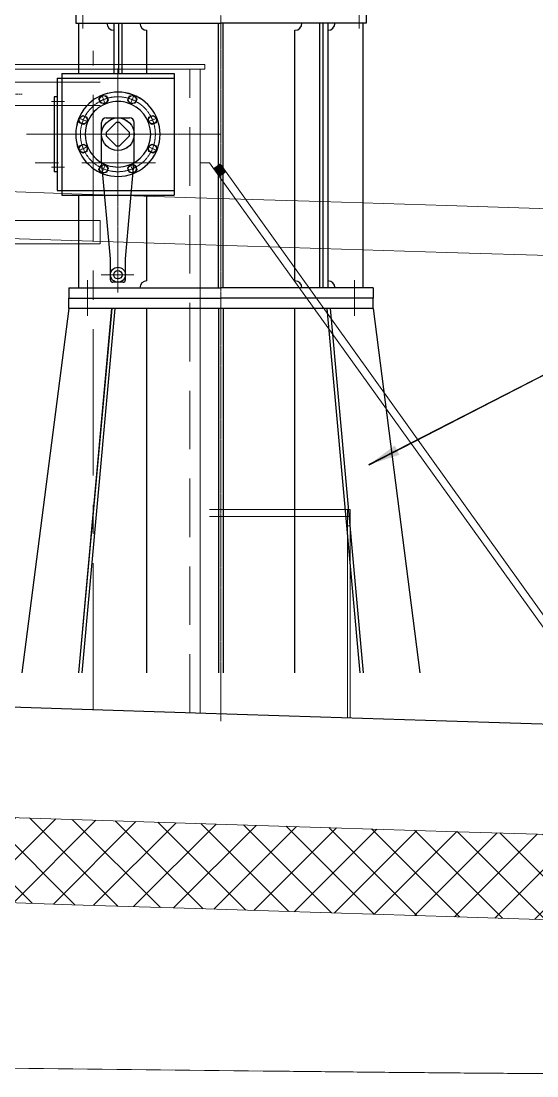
# Model space of a CAD drawing. Extents: x 766778 to 845620, y 133762 to 209800.
# Drawn here: x 781483 to 782584, y 192165 to 194417 of the extents above; entities that cross this region are included whole.
import ezdxf

# ---------------------------------------------------------------- set-up
doc = ezdxf.new("R2010")
doc.units = 0
doc.header["$MEASUREMENT"] = 0
for name, pattern in [('ACAD_ISO03W100', [30, 12, -18]), ('CENTER', [2, 1.25, -0.25, 0.25, -0.25]), ('HIDDEN', [0.375, 0.25, -0.125]), ('HIDDENX2', [19.05, 12.7, -6.35])]:
    doc.linetypes.add(name, pattern=pattern)
doc.layers.get('0').update_dxf_attribs({"color": 1, "linetype": 'CONTINUOUS'})
for name, color, linetype in [('1', 2, 'CONTINUOUS'), ('2', 3, 'CONTINUOUS'), ('5', 6, 'CONTINUOUS'), ('6', 7, 'CONTINUOUS'), ('GA', 7, 'CONTINUOUS')]:
    doc.layers.add(name, color=color, linetype=linetype)
doc.layers.add('3', color=3, linetype='CENTER', lineweight=18)
doc.layers.add('GEOM', color=2, linetype='CONTINUOUS', lineweight=25)
doc.layers.add('5_16.79@3.35', color=7, linetype='CONTINUOUS', true_color=0x000000)
doc.styles.add('ROMANS', font='ROMANS')
doc.dimstyles.new('HEM1', dxfattribs={"dimscale": 27, "dimtxt": 2.2, "dimasz": 2.5, "dimexe": 1, "dimexo": 1, "dimgap": 1, "dimtad": 1, "dimdec": 4, "dimdsep": 46, "dimtxsty": 'ROMANS', "dimcen": 0.1, "dimclrd": 7, "dimclre": 7, "dimclrt": 7, "dimadec": 3, "dimazin": 2, "dimtfac": 0.8, "dimtdec": 4, "dimtmove": 2, "dimatfit": 0, "dimfxl": 1, "dimtolj": 1, "dimarcsym": 0})

# ---------------------------------------------------------------- blocks, each defined once
blk = doc.blocks.new('TOWING HOOK')
at = {"color": 7, "linetype": 'CENTER', "lineweight": 0, "ltscale": 250}
blk.add_line((-121555.6, -6134), (-121555.6, -4727.5), dxfattribs=at)
at = {"color": 7, "lineweight": 9, "ltscale": 0.25}
for p, q in [((-122065.6, -4794), (-121540.6, -4794)), ((-121540.6, -4844), (-122065.6, -4844)), ((-121540.6, -5089.6), (-122065.6, -5089.6)), ((-122065.6, -5139.6), (-121540.6, -5139.6))]:
    blk.add_line(p, q, dxfattribs=at)
at = {"color": 7, "linetype": 'HIDDENX2', "lineweight": 9, "ltscale": 0.25}
blk.add_line((-121743.8, -4820), (-121707.5, -4820), dxfattribs=at)
at = {"color": 7, "linetype": 'CENTER', "lineweight": 0, "ltscale": 200}
blk.add_line((-122780.1, -4966.8), (-121422.7, -4966.8), dxfattribs=at)
at = {"color": 7, "lineweight": 9}
for p, q in [((-121327.6, -4966.8), (-121307.6, -4966.8)), ((-121296.9, -4978.3), (-121295.8, -4977.2)), ((-121296.8, -4978.4), (-121295.2, -4976.8)), ((-121296.7, -4978.6), (-121294, -4975.9)), ((-121296.7, -4978.5), (-121294.6, -4976.3)), ((-121296.6, -4978.7), (-121293.3, -4975.4)), ((-121296.5, -4978.8), (-121292.7, -4975)), ((-121296.4, -4979), (-121291.5, -4974.1)), ((-121296.4, -4978.9), (-121292.1, -4974.6)), ((-121296.3, -4979.1), (-121290.9, -4973.7)), ((-121296.2, -4979.2), (-121290.2, -4973.2)), ((-121296.1, -4979.4), (-121289, -4972.3)), ((-121296.1, -4979.3), (-121289.6, -4972.8)), ((-121296, -4978.1), (-121283.8, -4969.3)), ((-121296, -4979.5), (-121288.4, -4971.9)), ((-121295.9, -4979.7), (-121287.1, -4971)), ((-121295.9, -4979.6), (-121287.8, -4971.4)), ((-121295.8, -4979.8), (-121286.5, -4970.5)), ((-121295.7, -4979.9), (-121285.9, -4970.1)), ((-121295.6, -4980.1), (-121284.8, -4969.4)), ((-121295.6, -4980), (-121285.3, -4969.7)), ((-121295.5, -4980.2), (-121284.7, -4969.5)), ((-121295.4, -4980.3), (-121284.7, -4969.6)), ((-121295.3, -4980.4), (-121284.6, -4969.7)), ((-121295.3, -4980.5), (-121284.5, -4969.8)), ((-121295.2, -4980.6), (-121284.4, -4969.9)), ((-121295.1, -4980.7), (-121284.4, -4970)), ((-121295, -4980.8), (-121284.3, -4970.1)), ((-121295, -4980.9), (-121284.2, -4970.2)), ((-121294.9, -4981.1), (-121284.1, -4970.3)), ((-121294.8, -4981.2), (-121284.1, -4970.4)), ((-121294.7, -4981.3), (-121284, -4970.5)), ((-121294.7, -4981.4), (-121283.9, -4970.6)), ((-121294.6, -4981.5), (-121283.8, -4970.7)), ((-121294.5, -4981.6), (-121283.8, -4970.8)), ((-121294.5, -4981.7), (-121283.7, -4970.9)), ((-121294.4, -4981.8), (-121283.6, -4971)), ((-121294.3, -4981.9), (-121283.6, -4971.1)), ((-121294.2, -4982), (-121283.5, -4971.2)), ((-121294.2, -4982.1), (-121283.4, -4971.3)), ((-121294.1, -4982.2), (-121283.3, -4971.4)), ((-121294, -4982.3), (-121283.3, -4971.5)), ((-121293.9, -4982.4), (-121283.2, -4971.6)), ((-121293.9, -4982.5), (-121283.1, -4971.7)), ((-121293.8, -4982.6), (-121283, -4971.8)), ((-121293.7, -4982.7), (-121283, -4971.9)), ((-121293.6, -4982.8), (-121282.9, -4972.1)), ((-121293.6, -4982.9), (-121282.8, -4972.2)), ((-121293.5, -4983), (-121282.7, -4972.3)), ((-121293.4, -4983.1), (-121282.7, -4972.4)), ((-121293.3, -4983.2), (-121282.6, -4972.5)), ((-121293.3, -4983.3), (-121282.5, -4972.6)), ((-121293.2, -4983.4), (-121282.4, -4972.7)), ((-121293.1, -4983.5), (-121282.4, -4972.8)), ((-121293.1, -4983.6), (-121282.3, -4972.9)), ((-121293, -4983.7), (-121282.2, -4973)), ((-121292.9, -4983.8), (-121282.2, -4973.1)), ((-121292.8, -4983.9), (-121282.1, -4973.2)), ((-121292.8, -4984), (-121282, -4973.3)), ((-121292.7, -4984.1), (-121281.9, -4973.4)), ((-121292.6, -4984.2), (-121281.9, -4973.5)), ((-121292.5, -4984.3), (-121281.8, -4973.6)), ((-121292.5, -4984.5), (-121281.7, -4973.7)), ((-121292.4, -4984.6), (-121281.6, -4973.8)), ((-121292.3, -4984.7), (-121281.6, -4973.9)), ((-121292.2, -4984.8), (-121281.5, -4974)), ((-121292.2, -4984.9), (-121281.4, -4974.1)), ((-121292.1, -4985), (-121281.3, -4974.2)), ((-121292, -4985.1), (-121281.3, -4974.3)), ((-121291.9, -4985.2), (-121281.2, -4974.4)), ((-121291.9, -4985.3), (-121281.1, -4974.5)), ((-121291.8, -4985.4), (-121281, -4974.6)), ((-121291.7, -4985.5), (-121281, -4974.7)), ((-121291.6, -4985.6), (-121280.9, -4974.8)), ((-121291.6, -4985.7), (-121280.8, -4974.9)), ((-121291.5, -4985.8), (-121280.8, -4975)), ((-121291.4, -4985.9), (-121280.7, -4975.1)), ((-121291.4, -4986), (-121280.6, -4975.2)), ((-121291.3, -4986.1), (-121280.5, -4975.3)), ((-121291.2, -4986.2), (-121280.5, -4975.5)), ((-121291.1, -4986.3), (-121280.4, -4975.6)), ((-121291.1, -4986.4), (-121280.3, -4975.7)), ((-121291, -4986.5), (-121280.2, -4975.8)), ((-121290.9, -4986.6), (-121280.2, -4975.9)), ((-121290.8, -4986.7), (-121280.1, -4976)), ((-121290.8, -4986.8), (-121280, -4976.1)), ((-121290.7, -4986.9), (-121279.9, -4976.2)), ((-121290.6, -4987), (-121279.9, -4976.3)), ((-121290.5, -4987.1), (-121279.8, -4976.4)), ((-121290.5, -4987.2), (-121279.7, -4976.5)), ((-121290.4, -4987.3), (-121279.6, -4976.6)), ((-121290.3, -4987.4), (-121279.6, -4976.7)), ((-121290.2, -4987.5), (-121279.5, -4976.8)), ((-121290.2, -4987.6), (-121279.4, -4976.9)), ((-121290.1, -4987.7), (-121279.3, -4977)), ((-121290, -4987.9), (-121279.3, -4977.1)), ((-121290, -4988), (-121279.2, -4977.2)), ((-121297, -4978.2), (-121296.5, -4977.7)), ((-121289.9, -4988.1), (-121279.1, -4977.3)), ((-121289.8, -4988.2), (-121279.1, -4977.4)), ((-121289.7, -4988.3), (-121279, -4977.5)), ((-121289.7, -4988.4), (-121278.9, -4977.6)), ((-121289.6, -4988.5), (-121278.8, -4977.7)), ((-121289.5, -4988.6), (-121278.8, -4977.8)), ((-121289.4, -4988.7), (-121278.7, -4977.9)), ((-121289.4, -4988.8), (-121278.6, -4978)), ((-121289.3, -4988.9), (-121278.5, -4978.1)), ((-121289.2, -4989), (-121278.5, -4978.2)), ((-121289.1, -4989.1), (-121278.4, -4978.3)), ((-121289.1, -4989.2), (-121278.3, -4978.4)), ((-121289, -4989.3), (-121278.2, -4978.5)), ((-121288.9, -4989.4), (-121278.2, -4978.6)), ((-121288.8, -4989.5), (-121278.1, -4978.7)), ((-121288.8, -4989.6), (-121278, -4978.9)), ((-121288.7, -4989.7), (-121277.9, -4979)), ((-121288.6, -4989.8), (-121277.9, -4979.1)), ((-121288.6, -4989.9), (-121277.8, -4979.2)), ((-121288.5, -4990), (-121277.7, -4979.3)), ((-121288.4, -4990.1), (-121277.7, -4979.4)), ((-121288.3, -4990.2), (-121277.6, -4979.5)), ((-121288.3, -4990.3), (-121277.5, -4979.6)), ((-121288.2, -4990.4), (-121277.4, -4979.7)), ((-121288.1, -4990.5), (-121277.4, -4979.8)), ((-121288, -4990.6), (-121277.3, -4979.9)), ((-121288, -4990.7), (-121277.2, -4980)), ((-121287.9, -4990.8), (-121277.1, -4980.1)), ((-121287.8, -4990.9), (-121277.1, -4980.2)), ((-121287.7, -4991), (-121277, -4980.3)), ((-121287.7, -4991.1), (-121276.9, -4980.4)), ((-121287.6, -4991.3), (-121276.8, -4980.5)), ((-121287.5, -4991.4), (-121276.8, -4980.6)), ((-121287.4, -4991.5), (-121276.7, -4980.7)), ((-121287.4, -4991.6), (-121276.6, -4980.8)), ((-121287.3, -4991.7), (-121276.5, -4980.9)), ((-121287.2, -4991.8), (-121276.5, -4981)), ((-121287.2, -4991.9), (-121276.4, -4981.1)), ((-121287.1, -4992), (-121276.3, -4981.2)), ((-121287, -4992.1), (-121276.3, -4981.3)), ((-121286.9, -4992.2), (-121276.2, -4981.4)), ((-121286.9, -4992.3), (-121276.1, -4981.5)), ((-121286.8, -4992.4), (-121276, -4981.6)), ((-121286.7, -4992.5), (-121276, -4981.7)), ((-121286.6, -4992.6), (-121275.9, -4981.8)), ((-121286.6, -4992.7), (-121275.8, -4981.9)), ((-121286.5, -4992.8), (-121275.7, -4982)), ((-121286.4, -4992.9), (-121275.7, -4982.1)), ((-121286.3, -4993), (-121275.6, -4982.3)), ((-121286.3, -4993.1), (-121275.5, -4982.4)), ((-121286.2, -4993.2), (-121275.4, -4982.5)), ((-121286.1, -4993.3), (-121275.4, -4982.6)), ((-121286, -4993.4), (-121275.3, -4982.7)), ((-121286, -4993.5), (-121275.2, -4982.8)), ((-121285.9, -4993.6), (-121275.1, -4982.9)), ((-121285.8, -4993.7), (-121275.1, -4983)), ((-121285.8, -4993.8), (-121275, -4983.1)), ((-121285.7, -4993.9), (-121274.9, -4983.2)), ((-121285.6, -4994), (-121274.9, -4983.3)), ((-121285.5, -4994.1), (-121274.8, -4983.4)), ((-121285.5, -4994.2), (-121274.7, -4983.5)), ((-121285.4, -4994.3), (-121273.2, -4985.6)), ((-121285.3, -4994.3), (-121274.6, -4983.6)), ((-121284.7, -4993.9), (-121274.6, -4983.7)), ((-121284.1, -4993.4), (-121274.5, -4983.8)), ((-121283.5, -4993), (-121274.4, -4983.9)), ((-121282.9, -4992.5), (-121274.3, -4984)), ((-121282.2, -4992.1), (-121274.3, -4984.1)), ((-121281.6, -4991.6), (-121274.2, -4984.2)), ((-121281, -4991.2), (-121274.1, -4984.3)), ((-121280.4, -4990.7), (-121274, -4984.4)), ((-121279.7, -4990.3), (-121274, -4984.5)), ((-121279.1, -4989.9), (-121273.9, -4984.6)), ((-121278.5, -4989.4), (-121273.8, -4984.7)), ((-121277.9, -4989), (-121273.7, -4984.8)), ((-121277.3, -4988.5), (-121273.7, -4984.9)), ((-121276.6, -4988.1), (-121273.6, -4985)), ((-121276, -4987.6), (-121273.5, -4985.1)), ((-121275.4, -4987.2), (-121273.5, -4985.2)), ((-121274.8, -4986.7), (-121273.4, -4985.3)), ((-121274.2, -4986.3), (-121273.3, -4985.4)), ((-121273.5, -4985.9), (-121273.2, -4985.5))]:
    blk.add_line(p, q, dxfattribs=at)
at = {"color": 7, "linetype": 'Continuous', "lineweight": 9, "ltscale": 6}
blk.add_line((-121540.6, -5089.6), (-121540.6, -5139.6), dxfattribs=at)
at = {"layer": 'GA', "color": 7, "lineweight": 9, "ltscale": 0.25}
for p, q in [((-121793.6, -4756.8), (-121317.6, -4756.8)), ((-121793.6, -4766.8), (-121317.6, -4766.8)), ((-121327.6, -6141.3), (-121327.6, -4766.8)), ((-121317.6, -4766.8), (-121317.6, -4756.8)), ((-120443.8, -6168.9), (-121307.6, -4966.8)), ((-120425.1, -6169.5), (-121283.8, -4969.3)), ((-121307.6, -5706.8), (-121007.3, -5706.8)), ((-121013.1, -6151.2), (-121013.1, -5706.8)), ((-121007.3, -5706.8), (-121007.3, -6151.4)), ((-121307.6, -5721.8), (-121007.3, -5721.8)), ((-121013.1, -5741.8), (-121007.3, -5741.8))]:
    blk.add_line(p, q, dxfattribs=at)
at = {"layer": 'GA', "color": 7, "linetype": 'HIDDEN', "lineweight": 9, "ltscale": 500}
blk.add_line((-121349.6, -6140.6), (-121349.6, -4766.8), dxfattribs=at)
blk = doc.blocks.new('davit')
at = {"layer": '1', "color": 7}
for p, q in [((27127.83453, 1584.4558), (27127.83453, 1557.4558)), ((27747.83453, 1584.4558), (27747.83453, 1557.4558)), ((27127.83453, 1557.4558), (27437.83453, 1557.4558)), ((27134.23453, 1450.4558), (27134.23453, 1557.4558)), ((27209.23453, 1557.4558), (27209.23453, 1450.4558)), ((27219.62138, 1450.4558), (27219.62138, 1557.4558)), ((27226.69244, 1450.4558), (27226.69244, 1557.4558)), ((27432.83453, 992.4558), (27432.83453, 1557.4558)), ((27747.83453, 1557.4558), (27437.83453, 1557.4558)), ((27442.83453, 992.4558), (27442.83453, 1557.4558)), ((27648.97661, 992.4558), (27648.97661, 1557.4558)), ((27656.04768, 992.4558), (27656.04768, 1557.4558)), ((27666.43453, 1557.4558), (27666.43453, 992.4558)), ((27741.43453, 992.4558), (27741.43453, 1557.4558)), ((27279.76412, 1450.4558), (27279.76412, 1542.4558)), ((27595.90493, 1007.4558), (27595.90493, 1542.4558)), ((27097.83453, 1450.4558), (27337.83453, 1450.4558)), ((27097.83453, 1450.4558), (27097.83453, 1320.4558)), ((27337.83453, 1450.4558), (27337.83453, 1190.4558)), ((27087.83453, 1440.4558), (27337.83453, 1440.4558)), ((27087.83453, 1440.4558), (27087.83453, 1320.4558)), ((27192.83453, 1355.4558), (27242.83453, 1355.4558)), ((27182.83453, 1265.68046), (27182.83453, 1345.4558)), ((27252.83453, 1265.68046), (27252.83453, 1345.4558)), ((27087.83453, 1320.4558), (27087.83453, 1200.4558)), ((27097.83453, 1320.4558), (27097.83453, 1190.4558)), ((27201.81438, 1054.67956), (27182.85468, 1265.23204)), ((27233.85468, 1054.67956), (27252.81438, 1265.23204)), ((27087.83453, 1200.4558), (27337.83453, 1200.4558)), ((27097.83453, 1190.4558), (27337.83453, 1190.4558)), ((27134.23453, 992.4558), (27134.23453, 1190.4558)), ((27279.76412, 1007.4558), (27279.76412, 1190.4558)), ((27201.83453, 1009.4558), (27201.83453, 1054.23113)), ((27233.83453, 1009.4558), (27233.83453, 1054.23113)), ((27112.83453, 992.4558), (27112.83453, 970.4558)), ((27112.83453, 992.4558), (27437.83453, 992.4558)), ((27228.83453, 1004.4558), (27206.83453, 1004.4558)), ((27762.83453, 992.4558), (27437.83453, 992.4558)), ((27762.83453, 992.4558), (27762.83453, 970.4558)), ((27112.83453, 970.4558), (27437.83453, 970.4558)), ((27112.83453, 948.4558), (27112.83453, 970.4558)), ((27762.83453, 970.4558), (27437.83453, 970.4558)), ((27762.83453, 948.4558), (27762.83453, 970.4558))]:
    blk.add_line(p, q, dxfattribs=at)
for points in [[(27193.19482, 1402.15289), (27196.95084, 1393.08505), (27190.97587, 1385.29832), (27181.24489, 1386.57943), (27177.48887, 1395.64727), (27183.46383, 1403.434)], [(27258.18019, 1395.64727), (27254.42417, 1386.57943), (27244.69318, 1385.29832), (27238.71822, 1393.08505), (27242.47424, 1402.15289), (27252.20522, 1403.434)], [(27142.64306, 1360.80146), (27151.71089, 1357.04544), (27152.992, 1347.31445), (27145.20527, 1341.33949), (27136.13744, 1345.09551), (27134.85633, 1354.82649)], [(27299.53162, 1345.09551), (27290.46378, 1341.33949), (27282.67706, 1347.31445), (27283.95816, 1357.04544), (27293.026, 1360.80146), (27300.81273, 1354.82649)], [(27136.13744, 1295.81609), (27145.20527, 1299.57211), (27152.992, 1293.59714), (27151.71089, 1283.86616), (27142.64306, 1280.11014), (27134.85633, 1286.0851)], [(27293.026, 1280.11014), (27283.95816, 1283.86616), (27282.67706, 1293.59714), (27290.46378, 1299.57211), (27299.53162, 1295.81609), (27300.81273, 1286.0851)], [(27177.48887, 1245.26433), (27181.24489, 1254.33216), (27190.97587, 1255.61327), (27196.95084, 1247.82654), (27193.19482, 1238.75871), (27183.46383, 1237.4776)], [(27242.47424, 1238.75871), (27238.71822, 1247.82654), (27244.69318, 1255.61327), (27254.42417, 1254.33216), (27258.18019, 1245.26433), (27252.20522, 1237.4776)]]:
    blk.add_lwpolyline(points, close=True, dxfattribs=at)
for centre, radius in [((27187.21985, 1394.36616), 8.5), ((27248.4492, 1394.36616), 8.5), ((27143.92417, 1351.07047), 8.5), ((27291.74489, 1351.07047), 8.5), ((27143.92417, 1289.84112), 8.5), ((27291.74489, 1289.84112), 8.5), ((27187.21985, 1246.54544), 8.5), ((27248.4492, 1246.54544), 8.5), ((27217.83453, 1020.4558), 16), ((27217.83453, 1020.4558), 9)]:
    blk.add_circle(centre, radius, dxfattribs=at)
for centre, radius, start, end in [((27209.23453, 1557.4558), 15, 180, 270), ((27279.76412, 1557.4558), 15, 180, 270), ((27595.90493, 1557.4558), 15, 270, 0), ((27666.43453, 1557.4558), 15, 270, 0), ((27217.83453, 1320.4558), 90, 201.0943382, 158.9056618), ((27163.05919, 1350.4558), 5, 90, 95.14545817), ((27192.83453, 1345.4558), 10, 90, 180), ((27242.83453, 1345.4558), 10, 0, 90), ((27196.83453, 1054.23113), 5, 0, 5.14545817), ((27238.83453, 1054.23113), 5, 174.85454183, 180), ((27206.83453, 1009.4558), 5, 180, 270), ((27228.83453, 1009.4558), 5, 270, 0), ((27279.76412, 992.4558), 15, 90, 180), ((27595.90493, 992.4558), 15, 0, 90), ((27666.43453, 992.4558), 15, 0, 90)]:
    blk.add_arc(centre, radius, start, end, dxfattribs=at)
at = {"layer": '2', "color": 7}
for p, q in [((27193.08579, 1323.99133), (27214.29899, 1345.20454)), ((27221.37006, 1345.20454), (27242.58327, 1323.99133)), ((27193.08579, 1316.92026), (27214.29899, 1295.70706)), ((27221.37006, 1295.70706), (27242.58327, 1316.92026))]:
    blk.add_line(p, q, dxfattribs=at)
blk.add_circle((27217.83453, 1320.4558), 34.75, dxfattribs=at)
for radius, start, end in [(70, 209.49685797, 150.50314203), (90, 158.9056618, 201.0943382), (70, 150.50314203, 209.49685797), (25, 81.86989765, 98.13010235), (25, 171.86989765, 188.13010235), (25, 351.86989765, 8.13010235), (25, 261.86989765, 278.13010235)]:
    blk.add_arc((27217.83453, 1320.4558), radius, start, end, dxfattribs=at)
at = {"layer": '3', "color": 7}
for p, q in [((27437.83453, 2804.33345), (27437.83453, 67.58166)), ((27142.83453, 1637.56266), (27142.83453, 1554.84315)), ((27732.83453, 1637.56266), (27732.83453, 1554.84315)), ((27142.83453, 1597.24144), (27142.83453, 1546.49761)), ((27732.83453, 1597.24144), (27732.83453, 1546.49761)), ((27217.83453, 1461.11155), (27217.83453, 982.64382)), ((27183.39302, 1403.60496), (27191.04669, 1385.12737)), ((27252.27604, 1403.60496), (27244.62237, 1385.12737)), ((27103.90447, 1390.4558), (27075.78946, 1390.4558)), ((27134.68537, 1354.89731), (27153.16296, 1347.24364)), ((27300.98369, 1354.89731), (27282.5061, 1347.24364)), ((27022.77568, 1320.4558), (27437.83453, 1320.4558)), ((27134.68537, 1286.01429), (27153.16296, 1293.66796)), ((27300.98369, 1286.01429), (27282.5061, 1293.66796)), ((27103.90447, 1250.4558), (27075.78946, 1250.4558)), ((27183.39302, 1237.30664), (27191.04669, 1255.78423)), ((27252.27604, 1237.30664), (27244.62237, 1255.78423)), ((27181.85165, 1020.4558), (27251.54203, 1020.4558)), ((27152.83453, 1008.62938), (27152.83453, 932.87054)), ((27722.83453, 1008.62938), (27722.83453, 932.87054))]:
    blk.add_line(p, q, dxfattribs=at)
blk.add_circle((27217.83453, 1320.4558), 80, dxfattribs=at)
at = {"layer": '5', "color": 7}
for p, q in [((27112.83453, 948.4558), (27012.83453, 170.4558)), ((27762.83453, 948.4558), (27112.83453, 948.4558)), ((27204.51649, 948.4558), (27133.79941, 170.4558)), ((27211.58756, 948.4558), (27140.87048, 170.4558)), ((27279.76412, 170.4558), (27279.76412, 948.4558)), ((27432.83453, 948.4558), (27432.83453, 170.4558)), ((27442.83453, 948.4558), (27442.83453, 170.4558)), ((27595.90493, 170.4558), (27595.90493, 948.4558)), ((27664.0815, 948.4558), (27734.79858, 170.4558)), ((27671.15257, 948.4558), (27741.86965, 170.4558)), ((27762.83453, 948.4558), (27862.83453, 170.4558))]:
    blk.add_line(p, q, dxfattribs=at)
at = {"layer": 'GEOM', "color": 7}
for p, q in [((27081.83453, 1400.4558), (27081.83453, 1320.4558)), ((27087.83453, 1400.4558), (27081.83453, 1400.4558)), ((27081.83453, 1320.4558), (27081.83453, 1240.4558)), ((27087.83453, 1240.4558), (27081.83453, 1240.4558))]:
    blk.add_line(p, q, dxfattribs=at)
at = {"layer": '6', "color": 7}
blk.add_leader([(27754.02982, 614.97985), (28167.1664, 827.49078)], dimstyle='HEM1', override={"dimgap": 1, "dimtad": 0}, dxfattribs=at)
blk = doc.blocks.new('bl2')
at = {"color": 63, "lineweight": 13, "ltscale": 25}
for p, q in [((781068.2, 192729.6), (781590.8, 192712.4)), ((781590.8, 192712.4), (781855.2, 192704)), ((781855.2, 192704), (782122, 192695.5)), ((782122, 192695.5), (782391.3, 192687.1)), ((782391.3, 192687.1), (782663.4, 192678.7)), ((781068.2, 192547.6), (781590.8, 192530.5)), ((781590.8, 192530.5), (781855.2, 192522)), ((781855.2, 192522), (782122, 192513.5)), ((782122, 192513.5), (782391.3, 192505.1)), ((782391.3, 192505.1), (782663.4, 192496.7))]:
    blk.add_line(p, q, dxfattribs=at)
at = {"layer": 'GA', "color": 252, "lineweight": 0, "ltscale": 0.25}
for p, q in [((781068.2, 194065.7), (781590.8, 194048.5)), ((781590.8, 194048.5), (781855.2, 194040)), ((781855.2, 194040), (782122, 194031.6)), ((782122, 194031.6), (782391.3, 194023.2)), ((782391.3, 194023.2), (782663.4, 194014.8)), ((781068.2, 193965.7), (781590.8, 193948.5)), ((781590.8, 193948.5), (781855.2, 193940)), ((781855.2, 193940), (782122, 193931.6)), ((782122, 193931.6), (782391.3, 193923.2)), ((782391.3, 193923.2), (782663.4, 193914.8))]:
    blk.add_line(p, q, dxfattribs=at)
blk.add_open_spline([(803136.9, 192478.7), (803136.8, 192494.7), (803136.2, 192510.8), (803133.9, 192542.7), (803132.2, 192558.6), (803128.4, 192582.4), (803127, 192590.2), (803123.7, 192605.9), (803121.8, 192613.7), (803117.6, 192629.2), (803115.3, 192636.9), (803110.2, 192652.1), (803107.4, 192659.6), (803104.4, 192667), (803102.6, 192671.5), (803100.7, 192676), (803096.7, 192684.9), (803094.6, 192689.2), (803090.2, 192697.9), (803087.9, 192702.2), (803083, 192710.6), (803080.5, 192714.7), (803072.3, 192726.9), (803066.5, 192734.6), (803056.9, 192745.7), (803053.6, 192749.2), (803046.9, 192756.2), (803043.4, 192759.6), (803039.8, 192762.9), (803035.6, 192766.9), (803031.2, 192770.8), (803022.4, 192778.3), (803017.8, 192782), (803008.7, 192789.2), (803004, 192792.7), (802994.7, 192799.6), (802989.9, 192802.9), (802975.5, 192812.8), (802965.7, 192819.1), (802946, 192831.3), (802935.9, 192837.2), (802925.7, 192842.9), (802912.8, 192850.1), (802899.9, 192856.9), (802873.4, 192869.9), (802860, 192876.1), (802833, 192887.9), (802819.3, 192893.5), (802791.9, 192904.2), (802778, 192909.3), (802764.2, 192914.2), (802754.6, 192917.6), (802745, 192920.9), (802725.8, 192927.3), (802716.2, 192930.5), (802687.3, 192939.7), (802667.8, 192945.6), (802628.9, 192956.9), (802609.3, 192962.3), (802570.2, 192972.6), (802550.5, 192977.6), (802530.8, 192982.3), (802489.6, 192992.2), (802448.1, 193001), (802364.7, 193016.7), (802322.8, 193023.5), (802280.8, 193029.5), (802268.7, 193031.2), (802256.6, 193032.9), (802232.4, 193036), (802220.3, 193037.5), (802196, 193040.4), (802183.9, 193041.8), (802159.6, 193044.3), (802147.4, 193045.6), (802123.1, 193047.9), (802110.9, 193049), (802086.6, 193051.2), (802074.4, 193052.2), (802050.1, 193054.2), (802037.9, 193055.2), (802013.5, 193057), (802001.4, 193057.9), (801989.2, 193058.8), (801970.1, 193060.1), (801951, 193061.4), (801912.9, 193063.9), (801893.8, 193065.1), (801855.6, 193067.4), (801836.5, 193068.5), (801798.3, 193070.6), (801779.2, 193071.6), (801741, 193073.4), (801721.9, 193074.3), (801683.7, 193075.9), (801664.6, 193076.7), (801607.3, 193078.7), (801569.1, 193079.9), (801530.8, 193080.7), (801364.1, 193084.3), (801197.5, 193082), (801030.8, 193076.1), (800863.9, 193070.1), (800697.3, 193060.4), (800530.8, 193046.7), (800364, 193033), (800197.2, 193015.3), (800030.8, 192996.3), (799864.1, 192977.4), (799697.4, 192957.1), (799530.8, 192936.5), (799364.1, 192915.8), (799197.5, 192894.7), (799030.8, 192873.9), (798864.2, 192853), (798697.6, 192832.4), (798530.8, 192812.4), (798364.2, 192792.4), (798197.5, 192773.2), (798030.8, 192753.5), (797947.5, 192743.7), (797864.2, 192733.8), (797697.5, 192714.1), (797614.2, 192704.4), (797530.8, 192694.8), (797364.3, 192675.8), (797197.6, 192657.7), (797030.8, 192640), (796864.2, 192622.4), (796697.6, 192605.3), (796530.8, 192588.9), (796364.2, 192572.5), (796197.6, 192557), (796030.8, 192542.2), (795864.2, 192527.4), (795697.5, 192513.5), (795530.8, 192499.3), (795364.2, 192485.1), (795197.5, 192470.7), (795030.8, 192457.1), (794864.3, 192443.6), (794697.6, 192430.8), (794530.8, 192419.5), (794364.2, 192408.1), (794197.5, 192398.1), (794030.8, 192388.1), (793864.2, 192378), (793697.5, 192368.1), (793530.8, 192357.3), (793364.1, 192346.6), (793197.4, 192335), (793030.8, 192322.5), (792864.1, 192310), (792697.5, 192296.5), (792530.8, 192284.1), (792364.2, 192271.7), (792197.6, 192260.3), (792030.8, 192250.1), (791864.2, 192240), (791697.5, 192231), (791530.8, 192222.5), (791485.7, 192220.2), (791440.6, 192218), (791350.3, 192213.5), (791305.2, 192211.3), (791169.7, 192204.9), (791079.5, 192200.7), (790989.2, 192196.6), (790929.8, 192194), (790870.4, 192191.3), (790751.6, 192186.1), (790692.2, 192183.5), (790514, 192175.6), (790395.2, 192170.4), (790276.5, 192164.9), (787982, 192165), (785687.5, 192165), (783393.1, 192165.1), (783324.7, 192165.6), (783256.3, 192166), (783119.5, 192166.8), (783051.2, 192167.2), (782914.4, 192168), (782846, 192168.4), (782743.5, 192169), (782709.3, 192169.2), (782640.9, 192169.6), (782606.7, 192169.8), (782572.5, 192170), (782527.4, 192170.3), (782482.2, 192170.6), (782391.9, 192171.4), (782346.8, 192171.8), (782256.5, 192172.6), (782211.4, 192173.1), (782121.1, 192174), (782076, 192174.5), (782030.8, 192175), (781864.2, 192176.9), (781697.5, 192178.8), (781530.8, 192180.5), (781364.2, 192182.1), (781197.5, 192183.5), (781030.8, 192185.4), (780864.2, 192187.4), (780697.5, 192189.8), (780530.8, 192193.3), (780364.1, 192196.8), (780197.5, 192201.3), (780030.8, 192206.9), (779864.1, 192212.5), (779697.5, 192219.2), (779530.8, 192226.4), (779364.2, 192233.6), (779197.5, 192241.3), (779030.8, 192249.1), (778864.2, 192256.9), (778697.5, 192264.8), (778530.8, 192272.7), (778364.2, 192280.6), (778197.5, 192288.6), (778030.8, 192296.8), (777864.2, 192304.9), (777697.5, 192313.2), (777530.8, 192321.8), (777364.2, 192330.4), (777197.5, 192339.4), (777030.8, 192348.6), (776864.2, 192357.8), (776697.5, 192367.3), (776530.8, 192377), (776364.2, 192386.7), (776197.5, 192396.5), (776030.8, 192406.3), (775864.2, 192416.1), (775697.5, 192426), (775530.8, 192435.9), (775364.2, 192445.8), (775197.5, 192455.7), (775030.8, 192465.6), (774864.2, 192475.5), (774697.5, 192485.5), (774530.8, 192495.5), (774364.2, 192505.6), (774197.5, 192515.7), (774030.8, 192525.9), (773864.2, 192536.1), (773697.5, 192546.4), (773530.8, 192556.8), (773492.6, 192559.2), (773454.4, 192561.5), (773378.1, 192566.3), (773339.9, 192568.7), (773263.5, 192573.5), (773225.3, 192575.8), (773168, 192579.4), (773148.9, 192580.6), (773110.7, 192583), (773091.6, 192584.2), (773072.5, 192585.4), (773048.2, 192586.9), (773023.9, 192588.4), (772975.3, 192591.5), (772951, 192593), (772902.4, 192596.1), (772878.1, 192597.6), (772829.4, 192600.6), (772805.1, 192602.1), (772780.8, 192603.7), (772741.5, 192606.1), (772702.1, 192608.6), (772643.1, 192612.3), (772623.4, 192613.5), (772584.1, 192616), (772564.4, 192617.3), (772544.7, 192618.5), (772529.2, 192619.5), (772513.7, 192620.4), (772482.7, 192622.4), (772467.1, 192623.4), (772420.6, 192626.3), (772389.6, 192628.2), (772358.5, 192630.2), (772293.7, 192634.2), (772228.9, 192638.3), (772164.1, 192642.4), (772148.8, 192643.4), (772133.5, 192644.3), (772103, 192646.3), (772087.7, 192647.2), (772057.1, 192649.2), (772041.9, 192650.2), (772018.9, 192651.6), (772011.3, 192652.1), (771996, 192653.1), (771988.4, 192653.6), (771980.7, 192654.1), (771971, 192654.7), (771961.3, 192655.4), (771941.9, 192656.6), (771932.1, 192657.3), (771912.7, 192658.6), (771903, 192659.2), (771883.5, 192660.6), (771873.8, 192661.2), (771864.1, 192661.9), (771854.4, 192662.6), (771844.6, 192663.3), (771830, 192664.3), (771825.2, 192664.7), (771815.5, 192665.4), (771810.6, 192665.8), (771800.9, 192666.5), (771796, 192666.8), (771786.3, 192667.6), (771781.4, 192667.9), (771766.9, 192669.1), (771757.1, 192669.8), (771747.4, 192670.6), (771739.8, 192671.2), (771732.1, 192671.8), (771716.8, 192673), (771709.2, 192673.6), (771686.3, 192675.4), (771671, 192676.7), (771640.4, 192679.2), (771625.2, 192680.5), (771594.6, 192683), (771579.4, 192684.4), (771564.1, 192685.7), (771497.4, 192691.6), (771430.7, 192697.9), (771364.1, 192704.7), (771297.3, 192711.6), (771230.7, 192719), (771164.1, 192727.1), (771148.8, 192729), (771133.5, 192730.9), (771110.6, 192733.8), (771102.9, 192734.7), (771087.7, 192736.7), (771080, 192737.7), (771064.7, 192739.7), (771057.1, 192740.7), (771041.8, 192742.7), (771034.2, 192743.7), (771018.9, 192745.7), (771011.3, 192746.7), (770996, 192748.8), (770988.4, 192749.8), (770980.7, 192750.8), (770975.9, 192751.5), (770971, 192752.2), (770961.3, 192753.5), (770956.4, 192754.1), (770946.7, 192755.5), (770941.8, 192756.1), (770932.1, 192757.4), (770927.3, 192758.1), (770917.5, 192759.4), (770912.7, 192760.1), (770903, 192761.5), (770898.1, 192762.1), (770888.4, 192763.5), (770883.5, 192764.2), (770873.8, 192765.5), (770868.9, 192766.2), (770864.1, 192766.9), (770859.6, 192767.6), (770855, 192768.2), (770846, 192769.5), (770841.5, 192770.2), (770832.4, 192771.5), (770827.9, 192772.2), (770818.9, 192773.5), (770814.4, 192774.2), (770791.6, 192777.8), (770773.9, 192780.7), (770755.7, 192783.9), (770745.8, 192785.7), (770735.8, 192787.5), (770716, 192791.2), (770706, 192793.1), (770686.3, 192797.1), (770676.1, 192799.3), (770661.5, 192802.5), (770656.5, 192803.7), (770646.8, 192806), (770641.7, 192807.3), (770636.9, 192808.6)], degree=3, knots=[0, 0, 0, 0, 47.955401, 47.955401, 95.939036, 95.939036, 119.98911, 119.98911, 144.053794, 144.053794, 168.147186, 168.147186, 192.287828, 192.287828, 192.287828, 206.832256, 206.832256, 221.384412, 221.384412, 235.948829, 235.948829, 250.521945, 250.521945, 279.838646, 279.838646, 294.414586, 294.414586, 308.980399, 308.980399, 308.980399, 326.4381, 326.4381, 343.901306, 343.901306, 361.366669, 361.366669, 378.835042, 378.835042, 413.708967, 413.708967, 448.604292, 448.604292, 448.604292, 492.919359, 492.919359, 537.163616, 537.163616, 581.335149, 581.335149, 625.46499, 625.46499, 625.46499, 655.912724, 655.912724, 686.362301, 686.362301, 747.078107, 747.078107, 807.854559, 807.854559, 868.643703, 868.643703, 868.643703, 995.911499, 995.911499, 1123.168364, 1123.168364, 1123.168364, 1159.816371, 1159.816371, 1196.465362, 1196.465362, 1233.115224, 1233.115224, 1269.76601, 1269.76601, 1306.415504, 1306.415504, 1343.065521, 1343.065521, 1379.715738, 1379.715738, 1416.366183, 1416.366183, 1416.366183, 1473.727814, 1473.727814, 1531.089825, 1531.089825, 1588.452174, 1588.452174, 1645.814859, 1645.814859, 1703.178313, 1703.178313, 1760.542146, 1760.542146, 1875.269624, 1875.269624, 1875.269624, 2375.429893, 2375.429893, 2375.429893, 2876.380445, 2876.380445, 2876.380445, 3378.954006, 3378.954006, 3378.954006, 3882.529073, 3882.529073, 3882.529073, 4386.436611, 4386.436611, 4386.436611, 4890.20026, 4890.20026, 4890.20026, 5393.656163, 5393.656163, 5393.656163, 5645.371669, 5645.371669, 5897.087171, 5897.087171, 5897.087171, 6400.08409, 6400.08409, 6400.08409, 6902.695488, 6902.695488, 6902.695488, 7404.876295, 7404.876295, 7404.876295, 7906.714252, 7906.714252, 7906.714252, 8408.491243, 8408.491243, 8408.491243, 8909.913773, 8909.913773, 8909.913773, 9410.903561, 9410.903561, 9410.903561, 9911.84798, 9911.84798, 9911.84798, 10413.065604, 10413.065604, 10413.065604, 10914.53812, 10914.53812, 10914.53812, 11415.698112, 11415.698112, 11415.698112, 11916.463637, 11916.463637, 11916.463637, 12052.035068, 12052.035068, 12187.60656, 12187.60656, 12458.749531, 12458.749531, 12458.749531, 12637.104674, 12637.104674, 12815.459856, 12815.459856, 13172.170208, 13172.170208, 13172.170208, 20055.559359, 20055.559359, 20055.559359, 20260.703828, 20260.703828, 20465.848315, 20465.848315, 20670.992812, 20670.992812, 20773.565064, 20773.565064, 20876.137317, 20876.137317, 20876.137317, 21011.559819, 21011.559819, 21146.982367, 21146.982367, 21282.404943, 21282.404943, 21417.827555, 21417.827555, 21417.827555, 21917.857426, 21917.857426, 21917.857426, 22417.882711, 22417.882711, 22417.882711, 22917.948027, 22917.948027, 22917.948027, 23418.140334, 23418.140334, 23418.140334, 23918.524652, 23918.524652, 23918.524652, 24419.040767, 24419.040767, 24419.040767, 24919.596289, 24919.596289, 24919.596289, 25420.175114, 25420.175114, 25420.175114, 25920.802865, 25920.802865, 25920.802865, 26421.518929, 26421.518929, 26421.518929, 26922.326401, 26922.326401, 26922.326401, 27423.183292, 27423.183292, 27423.183292, 27924.058911, 27924.058911, 27924.058911, 28424.941274, 28424.941274, 28424.941274, 28925.835898, 28925.835898, 28925.835898, 29426.75674, 29426.75674, 29426.75674, 29927.709944, 29927.709944, 29927.709944, 30042.516346, 30042.516346, 30157.322748, 30157.322748, 30272.12915, 30272.12915, 30329.532352, 30329.532352, 30386.935553, 30386.935553, 30386.935553, 30459.995239, 30459.995239, 30533.054926, 30533.054926, 30606.114612, 30606.114612, 30679.174299, 30679.174299, 30679.174299, 30797.469546, 30797.469546, 30856.61717, 30856.61717, 30915.764794, 30915.764794, 30915.764794, 30962.399312, 30962.399312, 31009.033829, 31009.033829, 31102.302865, 31102.302865, 31102.302865, 31297.146604, 31297.146604, 31297.146604, 31343.073197, 31343.073197, 31388.999791, 31388.999791, 31434.926387, 31434.926387, 31457.889686, 31457.889686, 31480.852985, 31480.852985, 31480.852985, 31510.085322, 31510.085322, 31539.317661, 31539.317661, 31568.550012, 31568.550012, 31597.782373, 31597.782373, 31597.782373, 31627.028881, 31627.028881, 31641.652146, 31641.652146, 31656.275415, 31656.275415, 31670.898686, 31670.898686, 31685.521961, 31685.521961, 31714.768509, 31714.768509, 31714.768509, 31737.763345, 31737.763345, 31760.758188, 31760.758188, 31806.747871, 31806.747871, 31852.737607, 31852.737607, 31898.727392, 31898.727392, 31898.727392, 32099.63376, 32099.63376, 32099.63376, 32300.885281, 32300.885281, 32300.885281, 32347.101988, 32347.101988, 32370.210457, 32370.210457, 32393.318943, 32393.318943, 32416.427407, 32416.427407, 32439.535881, 32439.535881, 32462.64436, 32462.64436, 32485.752844, 32485.752844, 32485.752844, 32500.474089, 32500.474089, 32515.195334, 32515.195334, 32529.916581, 32529.916581, 32544.637829, 32544.637829, 32559.359088, 32559.359088, 32574.080349, 32574.080349, 32588.801614, 32588.801614, 32603.522883, 32603.522883, 32603.522883, 32617.158206, 32617.158206, 32630.793535, 32630.793535, 32644.428901, 32644.428901, 32658.064301, 32658.064301, 32713.184785, 32713.184785, 32713.184785, 32743.757639, 32743.757639, 32774.331186, 32774.331186, 32804.453031, 32804.453031, 32819.607737, 32819.607737, 32834.571643, 32834.571643, 32834.571643, 32834.571643], dxfattribs=at)
at = {"layer": '6'}
blk.add_blockref('davit', (754471.7, 192855), dxfattribs=at)
at = {"layer": 'GA', "color": 252, "lineweight": 0, "ltscale": 0.25}
blk.add_blockref('TOWING HOOK', (903192.6, 199081), dxfattribs=at)
blk = doc.blocks.new('B')
at = {"color": 252, "linetype": 'ACAD_ISO03W100', "ltscale": 20}
blk.add_blockref('bl2', (0, 0), dxfattribs=at)

msp = doc.modelspace()

# ---------------------------------------------------------------- hatches: boundary and pattern name
at = {"linetype": 'Continuous'}
h = msp.add_hatch(dxfattribs=at)
h.set_pattern_fill('ANSI37', color=252, scale=500)
h.paths.add_polyline_path([(774817.49104, 192980.10906), (773132.25044, 193062.00869), (773132.25044, 192880.04154), (774800.71905, 192798.957, -0.0166372009), (774799.44649, 192837.1908, -0.0628793241)])
h.paths.add_polyline_path([(775147.87551, 192964.72742), (775120.28975, 192965.99417), (774868.59367, 192977.68253, 0.0678299241), (774849.44649, 192837.1908), (775114.44649, 192837.1908, -0.1288796958)])
h.paths.add_polyline_path([(775114.44649, 192837.1908), (774849.44649, 192837.1908, 0.0193834943), (774851.02333, 192796.53132), (775119.93646, 192784.04343, -0.0515114824)])
h.paths.add_polyline_path([(774868.59367, 192977.68253), (774842.22042, 192978.90726), (774817.49104, 192980.10906, 0.0628793241), (774799.44649, 192837.1908), (774849.44649, 192837.1908, -0.0678299241)])
h.paths.add_polyline_path([(774849.44649, 192837.1908), (774799.44649, 192837.1908, 0.0166372009), (774800.71905, 192798.957), (774842.22042, 192796.94011), (774851.02333, 192796.53132, -0.0193834943)])
h.paths.add_polyline_path([(775374.44649, 192954.32319), (775147.87551, 192964.72742, 0.1288796958), (775114.44649, 192837.1908), (775374.44649, 192837.1908)])
h.paths.add_polyline_path([(775611.69955, 192943.54392), (775395.1794, 192953.37113), (775374.44649, 192954.32319), (775374.44649, 192837.1908), (775634.44649, 192837.1908, 0.105744826)])
h.paths.add_polyline_path([(775634.44649, 192837.1908), (775374.44649, 192837.1908), (775374.44649, 192772.35604), (775395.1794, 192771.40398), (775623.05127, 192761.06155, 0.0744266993)])
h.paths.add_polyline_path([(775374.44649, 192837.1908), (775114.44649, 192837.1908, 0.0515114824), (775119.93646, 192784.04343), (775120.28975, 192784.02702), (775374.44649, 192772.35604)])
h.paths.add_polyline_path([(775890.99951, 192930.98834), (775667.10274, 192941.02933), (775611.69955, 192943.54392, -0.105744826), (775634.44649, 192837.1908), (775899.44649, 192837.1908, 0.0449368053)])
h.paths.add_polyline_path([(775899.44649, 192837.1908), (775634.44649, 192837.1908, -0.0744266993), (775623.05127, 192761.06155), (775667.10274, 192759.06218), (775891.98233, 192748.97712, 0.0422318123)])
h.paths.add_polyline_path([(775942.11826, 192928.69908), (775936.27169, 192928.95804), (775890.99951, 192930.98834, -0.0449368053), (775899.44649, 192837.1908), (775949.44649, 192837.1908, 0.0399773725)])
h.paths.add_polyline_path([(775949.44649, 192837.1908), (775899.44649, 192837.1908, -0.0422318123), (775891.98233, 192748.97712), (775936.27169, 192746.99089), (775942.28525, 192746.72454, 0.0395178189)])
h.paths.add_polyline_path([(795546.48474, 192443.33856), (796896.30923, 192443.33856), (796896.30923, 192942.98852), (795546.48474, 192942.98852)], flags=9)
h = msp.add_hatch(dxfattribs=at)
h.set_pattern_fill('ANSI37', color=252, scale=500)
h.paths.add_polyline_path([(777636.94649, 192856.19325), (776989.64717, 192883.19046), (776467.19454, 192905.58988), (776202.89717, 192917.14847), (775942.11826, 192928.69908, -0.0399773725), (775949.44649, 192837.1908, -0.0395178189), (775942.28525, 192746.72454), (776202.89717, 192735.18132), (776467.19454, 192723.62273), (776989.64717, 192701.22331), (777636.94649, 192674.2261)])
h.paths.add_polyline_path([(777857.12151, 192847.14389), (777636.94649, 192855.67769), (777636.94649, 192673.71054), (778026.33526, 192658.61816)])
h.paths.add_polyline_path([(795546.48474, 192443.33856), (796896.30923, 192443.33856), (796896.30923, 192942.98852), (795546.48474, 192942.98852)], flags=9)
h = msp.add_hatch(dxfattribs=at)
h.set_pattern_fill('ANSI37', color=252, scale=500)
h.paths.add_polyline_path([(780924.34491, 192734.4625), (780552.32637, 192747.03128), (780041.60762, 192764.81156), (779893.80687, 192770.19924), (779028.72774, 192801.73343), (778902.88674, 192806.61092), (777857.12151, 192847.14389), (778026.33526, 192658.61816), (778551.87713, 192638.24861), (779851.1291, 192589.7878), (780760.64861, 192558.15376)])
h.paths.add_polyline_path([(790245.28588, 192617.97138), (790231.49823, 192639.22391), (790209.64571, 192657.41214), (783216.65743, 192661.86331), (782938.41622, 192670.25882), (781934.49169, 192701.43777), (781136.94649, 192727.51192), (781136.94649, 192545.5456), (781811.919, 192523.37606), (782494.94665, 192501.894), (783022.9797, 192485.7401), (783237.75977, 192479.54811), (790335.86248, 192478.35502), (790294.94093, 192541.4322), (790273.32717, 192574.74804), (790258.1407, 192598.15673)])
h.paths.add_polyline_path([(781136.94649, 192727.51192), (780924.34491, 192734.4625), (780760.64861, 192558.15376), (780889.06745, 192553.68722), (781136.94649, 192545.5456)])

# ---------------------------------------------------------------- linework, layer by layer
at = {"layer": '5_16.79@3.35', "color": 3}
msp.add_lwpolyline([(771238.11739, 193397.02148), (773040.01339, 193302.58984), (774842.22042, 193215.00586), (775120.28975, 193202.09277), (775395.1794, 193189.46973), (775667.10274, 193177.12793), (775936.27169, 193165.05664), (776202.89717, 193153.24707), (776467.19454, 193141.68848), (776989.64717, 193119.28906), (777505.32979, 193097.78125), (778015.9377, 193077.08691), (779028.72774, 193037.83203), (780041.60762, 193000.91016), (780552.32637, 192983.12988), (781068.16329, 192965.70215), (781590.81661, 192948.54785), (781855.23067, 192940.0498), (782121.98458, 192931.59082), (782391.29317, 192923.16309), (782663.36544, 192914.75488)], dxfattribs=at)

# ---------------------------------------------------------------- block references
at = {"color": 7, "linetype": 'Continuous'}
msp.add_blockref('B', (0, 0), dxfattribs=at)
at = {"layer": '6'}
msp.add_blockref('davit', (754471.662, 192855.01887), dxfattribs=at)

doc.saveas('drawing.dxf')
